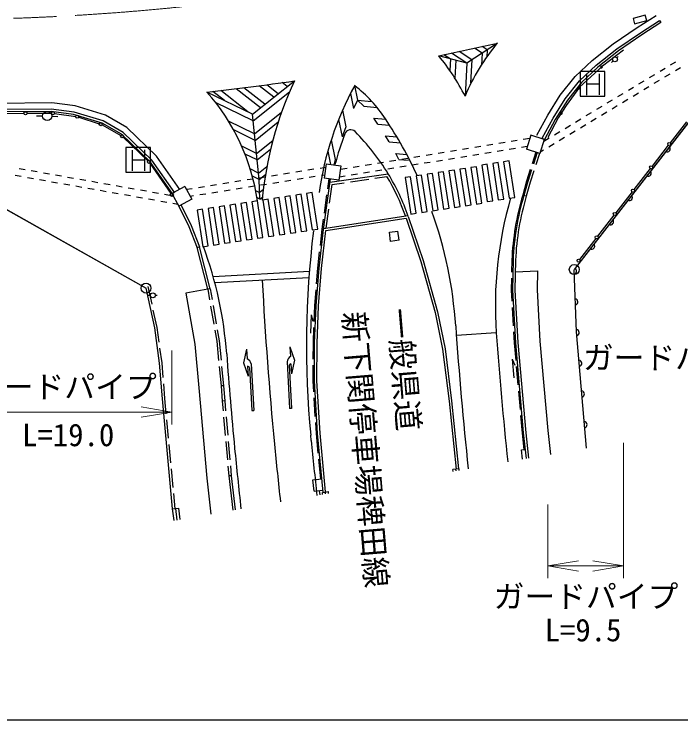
# Model space of a CAD drawing. Units: millimetres, scale not verified. Extents: x 40000 to 680000, y 20000 to 380000.
# Drawn here: x 382648 to 436792, y 205000 to 262314 of the extents above; entities that cross this region are included whole.
import ezdxf
from ezdxf.enums import TextEntityAlignment as Align

# ---------------------------------------------------------------- set-up
doc = ezdxf.new("R2010")
doc.units = ezdxf.units.MM
doc.header["$LTSCALE"] = 1000
doc.linetypes.add('CHAIN', pattern=[18.5, 12, -1.5, 3.5, -1.5])
for name, color, linetype, lineweight in [('M-BGD', 7, 'Continuous', 25), ('M-BMK', 2, 'CHAIN', 13), ('M-BMK-HTXT', 7, 'Continuous', 13), ('M-BMK-ROW', 30, 'Continuous', 25), ('M-STR-HTXT', 7, 'Continuous', 13), ('M-STR-STRC', 7, 'Continuous', 25), ('M-TTL-BAND', 7, 'Continuous', 25)]:
    doc.layers.add(name, color=color, linetype=linetype, lineweight=lineweight)
doc.styles.add('ＭＳ ゴシック', font='')
doc.styles.get('ＭＳ ゴシック').set_extended_font_data('MS Gothic')

# ---------------------------------------------------------------- blocks, each defined once
blk = doc.blocks.new('open_arrow')
at = {"color": 0, "linetype": 'Continuous', "lineweight": -2}
blk.add_lwpolyline([(7.5, 1.25), (0, 0), (7.5, -1.25)], dxfattribs=at)

msp = doc.modelspace()

# ---------------------------------------------------------------- linework, layer by layer
at = {"layer": 'M-BGD'}
for p, q in [((433895, 262236), (433895, 262236)), ((443716, 261649), (428129, 241573)), ((433507, 260807), (435058, 261790)), ((435165, 261621), (433617, 260640)), ((434017, 261803), (434017, 261804)), ((435058, 261790), (435165, 261621)), ((431602, 259492), (433507, 260807)), ((433617, 260640), (431721, 259330)), ((421646, 259902), (421889, 259958)), ((429906, 258163), (431602, 259492)), ((431721, 259330), (430036, 258012)), ((432136, 259387), (430423, 258082)), ((431287, 258507), (431146, 258394)), ((431586, 258774), (431696, 258874)), ((430423, 258082), (428558, 256377)), ((428563, 256902), (429906, 258163)), ((430036, 258012), (428711, 256766)), ((435099, 257678), (435527, 257936)), ((435955, 258193), (436384, 258451)), ((436342, 257726), (436771, 257984)), ((434242, 257162), (434670, 257420)), ((435486, 257210), (435914, 257468)), ((427408, 255446), (428563, 256902)), ((428711, 256766), (427572, 255331)), ((433385, 256646), (433814, 256904)), ((434629, 256694), (435057, 256952)), ((428558, 256377), (427475, 254901)), ((432529, 256130), (432957, 256388)), ((433772, 256179), (434200, 256437)), ((431672, 255615), (432100, 255873)), ((432915, 255663), (433344, 255921)), ((426410, 253855), (427408, 255446)), ((427572, 255331), (426583, 253754)), ((430815, 255099), (431243, 255357)), ((432059, 255147), (432487, 255405)), ((385669, 254598), (378926, 254547)), ((387512, 254362), (385669, 254598)), ((427475, 254901), (426839, 253880)), ((429958, 254583), (430387, 254841)), ((431202, 254631), (431630, 254889)), ((385657, 254398), (378928, 254347)), ((381458, 254247), (383448, 254258)), ((383698, 254260), (385687, 254272)), ((384962, 254033), (384462, 254027)), ((387469, 254166), (385657, 254398)), ((385712, 254019), (386211, 253995)), ((385936, 254254), (387649, 254000)), ((389787, 253453), (387469, 254166)), ((389867, 253638), (387512, 254362)), ((387891, 253944), (389567, 253413)), ((429102, 254067), (429530, 254325)), ((430345, 254116), (430773, 254374)), ((391378, 252551), (389787, 253453)), ((391498, 252712), (389867, 253638)), ((425528, 252232), (426410, 253855)), ((426583, 253754), (425704, 252137)), ((426839, 253880), (425982, 252306)), ((428245, 253552), (428673, 253810)), ((428632, 253084), (429060, 253342)), ((429488, 253600), (429917, 253858)), ((437241, 253566), (435922, 251869)), ((389796, 253314), (391307, 252463)), ((426531, 252520), (426960, 252778)), ((427388, 253036), (427816, 253294)), ((427775, 252568), (428203, 252826)), ((393683, 250329), (391378, 252551)), ((393836, 250460), (391498, 252712)), ((391506, 252315), (393500, 250400)), ((423994, 252150), (424530, 252238)), ((424609, 252481), (424242, 251352)), ((425703, 252125), (424609, 252481)), ((425528, 252232), (425704, 252137)), ((425661, 251996), (426103, 252262)), ((426918, 252053), (427347, 252311)), ((421034, 251665), (421527, 251746)), ((422021, 251826), (422514, 251907)), ((423008, 251988), (423501, 252069)), ((425703, 252125), (425336, 250997)), ((426061, 251537), (426490, 251795)), ((435768, 251671), (434449, 249974)), ((417086, 251018), (417580, 251099)), ((418073, 251180), (418567, 251260)), ((419060, 251341), (419554, 251422)), ((420047, 251503), (420540, 251584)), ((420884, 251032), (421377, 251113)), ((421871, 251194), (422364, 251275)), ((422858, 251356), (423351, 251436)), ((423844, 251517), (424321, 251595)), ((425336, 250997), (424242, 251352)), ((425021, 251099), (424718, 250165)), ((425116, 251068), (424813, 250135)), ((425378, 251125), (425633, 251279)), ((395689, 247795), (393836, 250460)), ((414126, 250533), (414619, 250613)), ((415113, 250694), (415606, 250775)), ((416100, 250856), (416593, 250937)), ((416937, 250385), (417430, 250466)), ((417923, 250547), (418417, 250628)), ((418910, 250709), (419404, 250790)), ((419897, 250870), (420391, 250951)), ((425306, 251006), (425004, 250075)), ((374971, 250415), (393365, 240068)), ((393662, 250211), (395385, 247738)), ((395525, 247681), (393683, 250329)), ((407487, 249814), (407962, 249890)), ((408000, 250153), (407833, 249004)), ((408000, 250153), (409188, 249980)), ((409188, 249980), (409020, 248831)), ((410179, 249886), (410672, 249967)), ((411165, 250047), (411659, 250128)), ((412152, 250209), (412646, 250290)), ((413139, 250371), (413633, 250452)), ((413976, 249900), (414470, 249981)), ((414963, 250062), (415456, 250143)), ((415950, 250224), (416443, 250304)), ((383052, 249784), (383544, 249697)), ((384036, 249610), (384529, 249523)), ((385021, 249435), (385513, 249348)), ((404525, 249343), (405018, 249422)), ((405512, 249500), (406006, 249579)), ((406500, 249657), (406994, 249736)), ((408296, 248654), (413025, 249348)), ((409149, 249717), (409685, 249805)), ((410029, 249253), (410522, 249334)), ((411016, 249415), (411509, 249496)), ((412002, 249577), (412496, 249657)), ((412989, 249738), (413483, 249819)), ((424564, 249689), (424260, 248755)), ((424659, 249659), (424356, 248726)), ((424850, 249600), (424548, 248669)), ((434296, 249776), (432977, 248079)), ((382736, 249231), (383229, 249144)), ((383721, 249056), (384213, 248969)), ((384706, 248882), (385198, 248795)), ((386006, 249261), (386498, 249174)), ((386990, 249086), (387483, 248999)), ((387975, 248912), (388467, 248825)), ((400574, 248715), (401068, 248793)), ((401562, 248872), (402056, 248950)), ((402549, 249029), (403043, 249107)), ((403537, 249186), (404031, 249265)), ((404634, 248753), (405127, 248831)), ((405621, 248910), (406115, 248988)), ((406609, 249067), (407102, 249146)), ((407596, 249224), (407871, 249268)), ((407763, 244834), (408335, 248931)), ((409020, 248831), (407833, 249004)), ((408123, 248134), (408236, 248946)), ((409058, 249094), (409535, 249172)), ((409956, 248695), (411440, 248913)), ((411935, 248986), (412923, 249130)), ((424260, 248755), (423947, 247608)), ((385690, 248707), (386183, 248620)), ((386675, 248533), (387167, 248446)), ((387660, 248358), (388152, 248271)), ((388644, 248184), (389137, 248097)), ((388960, 248737), (389452, 248650)), ((389944, 248563), (390437, 248476)), ((390929, 248389), (391421, 248301)), ((391914, 248214), (392406, 248127)), ((396512, 248327), (395442, 247735)), ((396512, 248327), (397083, 247294)), ((397611, 248244), (398105, 248322)), ((398599, 248401), (399093, 248479)), ((399587, 248558), (400080, 248636)), ((400683, 248125), (401177, 248203)), ((401671, 248282), (402165, 248360)), ((402658, 248439), (403152, 248517)), ((403646, 248596), (404140, 248674)), ((408262, 246957), (408474, 248478)), ((408474, 248478), (409462, 248623)), ((424356, 248726), (424043, 247581)), ((424548, 248669), (424236, 247528)), ((389629, 248009), (390121, 247922)), ((390614, 247835), (391106, 247748)), ((391598, 247661), (392091, 247573)), ((392898, 248040), (393391, 247952)), ((393883, 247865), (394375, 247778)), ((394867, 247691), (395561, 247568)), ((395462, 247746), (396032, 246714)), ((396643, 248090), (397118, 248165)), ((397720, 247653), (398214, 247732)), ((398708, 247810), (399202, 247889)), ((399696, 247968), (400189, 248046)), ((407847, 246153), (408054, 247639)), ((432823, 247882), (431504, 246184)), ((392583, 247486), (393075, 247399)), ((393568, 247312), (394060, 247224)), ((394552, 247137), (395045, 247050)), ((397083, 247294), (396032, 246714)), ((396952, 247531), (397227, 247575)), ((424236, 247528), (424043, 247581)), ((395537, 246963), (395934, 246892)), ((396031, 246713), (396844, 245066)), ((396206, 246810), (397027, 245147)), ((407980, 244941), (408192, 246462)), ((407774, 244909), (414653, 245964)), ((414642, 245888), (415873, 242294)), ((431350, 245987), (430031, 244289)), ((407664, 244846), (407777, 245658)), ((407956, 244735), (414483, 245736)), ((414483, 245736), (415682, 242234)), ((396844, 245066), (397512, 243339)), ((397027, 245147), (397698, 243411)), ((407409, 241683), (407763, 244834)), ((407515, 243518), (407664, 244846)), ((407608, 241664), (407954, 244734)), ((413122, 244602), (413815, 244696)), ((413223, 243858), (413122, 244602)), ((413916, 243952), (413815, 244696)), ((413916, 243952), (413223, 243858)), ((429878, 244092), (428558, 242394)), ((398384, 239966), (397500, 243369)), ((397698, 243411), (397512, 243339)), ((407310, 241692), (407459, 243021)), ((415682, 242234), (416826, 238090)), ((415873, 242294), (417021, 238137)), ((423067, 242340), (423046, 241362)), ((423167, 242337), (423115, 239885)), ((423367, 242331), (423315, 239888)), ((407172, 238635), (407409, 241683)), ((407210, 240416), (407310, 241692)), ((407372, 238623), (407608, 241664)), ((423356, 241385), (425149, 241472)), ((425149, 241472), (425116, 239919)), ((428326, 236508), (428114, 241552)), ((423036, 240862), (423015, 239883)), ((393845, 238769), (393536, 240191)), ((394063, 236824), (393360, 240061)), ((398372, 239989), (396602, 239657)), ((396602, 239657), (397312, 235518)), ((398373, 239978), (398524, 239100)), ((398570, 240012), (398375, 239967)), ((398570, 240012), (398721, 239130)), ((407073, 238641), (407172, 239917)), ((423015, 239883), (423064, 238996)), ((423115, 239885), (423351, 235619)), ((423315, 239888), (423550, 235633)), ((425116, 239919), (425346, 235762)), ((393717, 239470), (393536, 239473)), ((394117, 239485), (394266, 239492)), ((398608, 238607), (398862, 237129)), ((398806, 238638), (399060, 237159)), ((407020, 237362), (407073, 238641)), ((407047, 235582), (407172, 238635)), ((407247, 235577), (407372, 238623)), ((423092, 238496), (423174, 236999)), ((394260, 236859), (393951, 238281)), ((406780, 237897), (406718, 236398)), ((406780, 237897), (406909, 237391)), ((416826, 238090), (417440, 235094)), ((417021, 238137), (417637, 235127)), ((394458, 233972), (394063, 236824)), ((394424, 235674), (394260, 236859)), ((406947, 235584), (406999, 236863)), ((398946, 236636), (399097, 235758)), ((399144, 236666), (399295, 235785)), ((423202, 236499), (423251, 235612)), ((429133, 227078), (428326, 236508)), ((399097, 235758), (399251, 234185)), ((399295, 235785), (399450, 234208)), ((406939, 234306), (406947, 235584)), ((407029, 232531), (407047, 235582)), ((407229, 232537), (407247, 235577)), ((423251, 235612), (423376, 234192)), ((423351, 235619), (423996, 228300)), ((423550, 235633), (424195, 228320)), ((425346, 235762), (425986, 228497)), ((394657, 233993), (394493, 235178)), ((397312, 235518), (397660, 231960)), ((417440, 235094), (417976, 230874)), ((417637, 235127), (418175, 230896)), ((394691, 231075), (394458, 233972)), ((394754, 232792), (394657, 233993)), ((423102, 234282), (423234, 232788)), ((423102, 234282), (423296, 233797)), ((399300, 233687), (399454, 232114)), ((399498, 233710), (399653, 232133)), ((406929, 232528), (406937, 233806)), ((423420, 233694), (423552, 232200)), ((394890, 231092), (394794, 232293)), ((399653, 232133), (399454, 232114)), ((399653, 232133), (399746, 230907)), ((406984, 231639), (406929, 232528)), ((407291, 228262), (407029, 232531)), ((407490, 228278), (407229, 232537)), ((397660, 231960), (397752, 230745)), ((399454, 232118), (399546, 230892)), ((423596, 231702), (423728, 230208)), ((395521, 222128), (394691, 231075)), ((395005, 229858), (394890, 231092)), ((407106, 229643), (407014, 231140)), ((397752, 230745), (398286, 224624)), ((399746, 230907), (399546, 230892)), ((399546, 230890), (399616, 230092)), ((399746, 230907), (399815, 230110)), ((417976, 230874), (418538, 225363)), ((418175, 230896), (418737, 225386)), ((395189, 227867), (395051, 229360)), ((399659, 229594), (399790, 228100)), ((399859, 229612), (399989, 228117)), ((423771, 229710), (423897, 228290)), ((407191, 228255), (407137, 229144)), ((407343, 226657), (407191, 228255)), ((407746, 223483), (407291, 228262)), ((407944, 223507), (407490, 228278)), ((423897, 228290), (424044, 226950)), ((423996, 228300), (424226, 226215)), ((424195, 228320), (424424, 226250)), ((425986, 228497), (426200, 226562)), ((399833, 227602), (399963, 226108)), ((400032, 227619), (400162, 226125)), ((395374, 225875), (395236, 227369)), ((423841, 226924), (424144, 226962)), ((423936, 226164), (423841, 226924)), ((407543, 224561), (407391, 226159)), ((395559, 223884), (395420, 225377)), ((400007, 225609), (400076, 224812)), ((400206, 225627), (400275, 224830)), ((418776, 225390), (418279, 225333)), ((418298, 225172), (418279, 225333)), ((418544, 225216), (418528, 225361)), ((418791, 225259), (418776, 225390)), ((400275, 224830), (400076, 224812)), ((400077, 224806), (400411, 222027)), ((400275, 224830), (400608, 222061)), ((398286, 224624), (398635, 221714)), ((406908, 224485), (407642, 224573)), ((407005, 223576), (406908, 224485)), ((407005, 223576), (407728, 223663)), ((407427, 223627), (407469, 223268)), ((407676, 223475), (408172, 223535)), ((408189, 223395), (408172, 223535)), ((395720, 222152), (395605, 223386)), ((407696, 223308), (407676, 223475)), ((407943, 223351), (407924, 223505)), ((395521, 222128), (396017, 222188)), ((395636, 221187), (395521, 222128)), ((395882, 221230), (395769, 222158)), ((396129, 221274), (396017, 222188))]:
    msp.add_line(p, q, dxfattribs=at)
for centre, radius in [((431438, 258639), 200), ((383573, 254259), 125), ((385337, 254037), 375), ((385812, 254272), 125), ((387772, 253981), 125), ((389687, 253375), 125), ((391416, 252401), 125), ((435845, 251770), 125), ((393591, 250313), 125), ((434373, 249875), 125), ((395456, 247636), 125), ((432900, 247980), 125), ((431427, 246085), 125), ((429954, 244190), 125), ((428482, 242296), 125), ((393917, 239476), 200)]:
    msp.add_circle(centre, radius, dxfattribs=at)
for centre, radius, start, end in [((430349, 258015), 75, 138.89153, 318.89153), ((430349, 258015), 75, 318.89153, 138.89153), ((428515, 256318), 75, 138.89153, 318.89153), ((428515, 256318), 75, 318.89153, 138.89153), ((427082, 254271), 75, 138.89153, 318.89153), ((427082, 254271), 75, 318.89153, 138.89153), ((409975, 252421), 500, 44.70225, 159.17972), ((396648, 239232), 19250, 31.70203, 44.70228), ((432641, 243802), 24750, 159.17976, 165.28043), ((435668, 251378), 256, 244.85716, 39.49639), ((398236, 240328), 17323, 18.72189, 31.37695), ((434135, 249403), 256, 244.85716, 39.49639), ((398236, 240328), 17123, 19.08871, 30.93497), ((444223, 241514), 21172, 163.27129, 177.76363), ((444223, 241514), 21072, 163.26785, 177.76124), ((444223, 241514), 20872, 163.26785, 177.75641), ((432601, 247429), 256, 244.85716, 39.49639), ((431068, 245454), 256, 244.85716, 39.49639), ((429535, 243479), 256, 244.85716, 39.49639), ((428055, 241448), 263, 286.34658, 55.9414), ((428168, 238946), 256, 285.08887, 79.7281), ((428274, 236446), 258, 287.839, 80.02782), ((428488, 233955), 256, 287.56649, 82.20573), ((428701, 231464), 256, 287.56649, 82.20573), ((428914, 228973), 256, 287.56649, 82.20573)]:
    msp.add_arc(centre, radius, start, end, dxfattribs=at)
at = {"layer": 'M-BMK'}
msp.add_arc((375756, 461854), 200000, 268.09327, 282.65895, dxfattribs=at)
at = {"layer": 'M-BMK-ROW'}
for points in [[(496060, 279159), (443716, 261649), (428129, 241573)], [(330116, 257372), (344811, 255101), (356233, 253799), (357239, 251218), (363839, 250747), (374971, 250415), (393360, 240061)]]:
    msp.add_lwpolyline(points, dxfattribs=at)
for centre in [(428129, 241573), (393360, 240061)]:
    msp.add_circle(centre, 400, dxfattribs=at)
at = {"layer": 'M-STR-HTXT'}
for p, q in [((395456, 235000), (395456, 229000)), ((379093, 230000), (395456, 230000)), ((432136, 227500), (432136, 216500)), ((425982, 222500), (425982, 216500)), ((425982, 217500), (432136, 217500))]:
    msp.add_line(p, q, dxfattribs=at)
at = {"layer": 'M-STR-STRC'}
for p, q in [((433895, 262236), (432915, 261959)), ((432915, 261959), (433035, 261526)), ((433231, 261224), (434790, 262213)), ((434017, 261804), (433895, 262236)), ((433035, 261526), (434017, 261803)), ((431306, 259894), (433231, 261224)), ((421889, 259958), (419416, 258329)), ((421053, 259407), (420642, 259677)), ((421150, 259790), (421646, 259902)), ((429580, 258543), (431306, 259894)), ((419416, 258329), (418173, 259144)), ((419825, 258598), (418793, 259275)), ((420644, 259137), (420028, 259541)), ((420644, 259137), (420591, 258181)), ((421053, 259407), (421021, 258825)), ((419416, 258329), (417128, 258928)), ((418049, 258687), (417550, 259015)), ((418083, 258678), (418030, 257732)), ((418527, 258562), (418446, 257102)), ((419825, 258598), (419721, 256720)), ((428194, 257241), (429580, 258543)), ((419416, 258329), (419267, 255654)), ((430620, 257657), (428620, 257657)), ((428620, 257657), (428620, 255657)), ((429161, 255742), (429161, 257441)), ((430152, 257452), (430152, 255747)), ((430620, 255657), (430620, 257657)), ((401997, 254184), (405404, 256887)), ((426999, 255735), (428194, 257241)), ((402650, 254703), (400683, 256259)), ((403012, 254990), (401311, 256337)), ((403737, 255565), (402560, 256496)), ((404099, 255852), (403181, 256578)), ((404823, 256426), (404418, 256747)), ((410301, 256504), (410530, 255327)), ((429161, 256657), (430152, 256657)), ((401997, 254184), (398310, 255986)), ((399732, 255291), (398787, 256038)), ((401627, 254365), (399421, 256110)), ((402052, 253654), (405012, 256002)), ((409966, 255872), (410204, 254649)), ((425978, 254107), (426999, 255735)), ((428620, 255657), (430620, 255657)), ((385699, 255098), (378923, 255047)), ((387618, 254853), (385699, 255098)), ((402052, 253654), (399012, 255139)), ((410530, 255327), (410204, 254649)), ((410530, 255327), (411691, 255225)), ((411033, 254831), (410530, 255327)), ((390066, 254100), (387618, 254853)), ((409315, 254504), (409575, 253169)), ((411033, 254831), (412117, 254736)), ((391800, 253116), (390066, 254100)), ((402550, 248879), (401997, 254184)), ((402163, 252593), (404367, 254341)), ((425089, 252471), (425978, 254107)), ((402163, 252593), (400066, 253617)), ((402218, 252062), (404100, 253555)), ((409002, 253759), (409275, 252352)), ((411854, 253855), (412830, 253770)), ((412193, 253374), (411854, 253855)), ((412193, 253374), (413142, 253291)), ((394218, 250786), (391800, 253116)), ((402218, 252062), (400476, 252913)), ((409575, 253169), (409275, 252352)), ((412806, 252417), (413732, 252335)), ((413095, 251940), (412806, 252417)), ((402329, 251001), (403657, 252055)), ((408405, 252115), (408716, 250513)), ((413095, 251940), (414010, 251859)), ((393713, 251491), (391713, 251491)), ((391713, 251491), (391713, 249491)), ((392253, 249576), (392253, 251275)), ((393245, 251286), (393245, 249581)), ((393713, 249491), (393713, 251491)), ((402329, 251001), (401134, 251585)), ((402384, 250471), (403475, 251336)), ((408125, 251196), (408338, 250104)), ((392253, 250491), (393245, 250491)), ((396099, 248081), (394218, 250786)), ((402384, 250471), (401399, 250952)), ((408716, 250513), (408603, 250065)), ((413640, 250988), (414535, 250910)), ((413896, 250514), (413640, 250988)), ((413896, 250514), (414674, 250446)), ((402495, 249410), (403175, 249949)), ((420184, 249922), (419739, 249854)), ((420639, 246957), (420184, 249922)), ((421064, 250121), (420619, 250052)), ((420619, 250052), (421074, 247087)), ((421519, 247155), (421064, 250121)), ((421954, 250257), (421509, 250189)), ((421509, 250189), (421964, 247224)), ((422408, 247292), (421954, 250257)), ((422843, 250394), (422399, 250325)), ((422399, 250325), (422853, 247360)), ((423298, 247428), (422843, 250394)), ((391713, 249491), (393713, 249491)), ((402495, 249410), (401826, 249737)), ((416626, 249377), (416181, 249308)), ((417080, 246411), (416626, 249377)), ((417515, 249513), (417070, 249445)), ((417070, 249445), (417525, 246480)), ((417970, 246548), (417515, 249513)), ((418405, 249649), (417960, 249581)), ((417960, 249581), (418415, 246616)), ((418860, 246684), (418405, 249649)), ((419294, 249786), (418850, 249718)), ((418850, 249718), (419304, 246752)), ((419749, 246821), (419294, 249786)), ((419739, 249854), (420194, 246889)), ((402550, 248879), (401996, 249150)), ((402550, 248879), (403055, 249280)), ((402612, 247291), (402550, 248879)), ((414846, 249104), (414402, 249036)), ((414402, 249036), (414856, 246070)), ((415301, 246138), (414846, 249104)), ((415736, 249240), (415291, 249172)), ((415291, 249172), (415746, 246207)), ((416191, 246275), (415736, 249240)), ((416181, 249308), (416636, 246343)), ((402557, 247822), (402272, 247961)), ((402557, 247822), (402878, 248076)), ((405958, 247689), (405513, 247621)), ((405513, 247621), (405968, 244655)), ((406413, 244724), (405958, 247689)), ((406848, 247825), (406403, 247757)), ((406403, 247757), (406858, 244792)), ((407303, 244860), (406848, 247825)), ((402400, 247143), (401955, 247075)), ((401955, 247075), (402410, 244110)), ((402612, 247291), (402370, 247409)), ((402855, 244178), (402400, 247143)), ((402612, 247291), (402805, 247444)), ((403289, 247280), (402845, 247212)), ((402845, 247212), (403299, 244246)), ((403744, 244314), (403289, 247280)), ((404179, 247416), (403734, 247348)), ((403734, 247348), (404189, 244383)), ((404634, 244451), (404179, 247416)), ((405069, 247553), (404624, 247484)), ((404624, 247484), (405079, 244519)), ((405523, 244587), (405069, 247553)), ((421074, 247087), (421519, 247155)), ((421964, 247224), (422408, 247292)), ((422853, 247360), (423298, 247428)), ((397952, 246461), (397507, 246393)), ((398407, 243496), (397952, 246461)), ((398841, 246598), (398397, 246529)), ((398397, 246529), (398851, 243564)), ((399296, 243632), (398841, 246598)), ((399731, 246734), (399286, 246666)), ((399286, 246666), (399741, 243701)), ((400186, 243769), (399731, 246734)), ((400621, 246870), (400176, 246802)), ((400176, 246802), (400631, 243837)), ((401075, 243905), (400621, 246870)), ((401510, 247007), (401065, 246939)), ((401065, 246939), (401520, 243973)), ((401965, 244042), (401510, 247007)), ((417525, 246480), (417970, 246548)), ((418415, 246616), (418860, 246684)), ((419304, 246752), (419749, 246821)), ((420194, 246889), (420639, 246957)), ((397507, 246393), (397962, 243428)), ((414856, 246070), (415301, 246138)), ((415746, 246207), (416191, 246275)), ((416636, 246343), (417080, 246411)), ((406858, 244792), (407303, 244860)), ((402410, 244110), (402855, 244178)), ((403299, 244246), (403744, 244314)), ((404189, 244383), (404634, 244451)), ((405079, 244519), (405523, 244587)), ((405968, 244655), (406413, 244724)), ((398851, 243564), (399296, 243632)), ((399741, 243701), (400186, 243769)), ((400631, 243837), (401075, 243905)), ((401520, 243973), (401965, 244042)), ((398578, 240016), (397693, 243420)), ((397962, 243428), (398407, 243496)), ((406622, 241410), (398814, 240989)), ((406584, 240907), (398949, 240495)), ((421804, 236435), (418562, 236207)), ((401519, 235112), (401281, 233997)), ((401519, 235112), (401281, 233997)), ((401519, 235112), (401564, 234313)), ((401519, 235112), (401564, 234313)), ((405043, 235301), (405088, 234502)), ((405043, 235301), (405404, 234219)), ((405043, 235301), (405088, 234502)), ((405043, 235301), (405404, 234219)), ((401281, 233997), (401643, 232916)), ((401281, 233997), (401643, 232916)), ((401886, 233926), (402100, 230137)), ((401886, 233926), (402100, 230137)), ((404811, 234081), (405023, 230292)), ((404811, 234081), (405023, 230292)), ((405121, 233903), (405166, 233104)), ((405121, 233903), (405166, 233104)), ((405404, 234219), (405166, 233104)), ((405404, 234219), (405166, 233104)), ((401597, 233714), (401643, 232916)), ((401597, 233714), (401643, 232916)), ((401753, 233623), (401950, 230128)), ((401753, 233623), (401950, 230128)), ((404977, 233795), (405173, 230300)), ((404977, 233795), (405173, 230300)), ((401950, 230128), (402100, 230137)), ((401950, 230128), (402100, 230137)), ((405173, 230300), (405023, 230292)), ((405173, 230300), (405023, 230292)), ((406774, 227682), (406732, 228113))]:
    msp.add_line(p, q, dxfattribs=at)
for centre, radius, start, end in [((375756, 461854), 207100, 281.52352, 282.65896), ((434936, 249059), 17000, 140.12397, 157.17109), ((403217, 247506), 18000, 26.91614, 39.38964), ((375756, 461854), 207100, 276.25198, 278.23051), ((432641, 244311), 30000, 155.21628, 174.471), ((432658, 244239), 25500, 151.25003, 171.93996), ((403234, 247432), 11500, 33.63244, 52.08273), ((385585, 244712), 17000, 8.2283, 41.54106), ((384084, 234693), 34500, 24.84268, 33.63244), ((453226, 238639), 31500, 163.87611, 184.01308), ((384084, 234693), 34500, 3.85454, 19.64764), ((482885, 235393), 76500, 173.00517, 185.46112), ((368489, 232466), 31500, 4.09381, 20.38143), ((701762, 256319), 299375, 182.99003, 185.54475), ((709472, 256616), 291625, 183.85454, 186.14727), ((709472, 256616), 288375, 184.01308, 186.10408), ((701762, 256319), 302625, 184.09381, 185.54475), ((405312, 234053), 502, 116.55326, 176.85101), ((405312, 234053), 502, 116.55326, 176.85101), ((401391, 233842), 502, 9.58751, 69.88526), ((401391, 233842), 502, 9.58751, 69.88526), ((405192, 233659), 254, 106.12458, 147.66829), ((405192, 233659), 254, 106.12458, 147.66829), ((401555, 233464), 254, 38.77023, 80.31394), ((401555, 233464), 254, 38.77023, 80.31394), ((751005, 261099), 345850, 185.54475, 186.2868), ((751005, 261099), 352100, 185.54475, 186.35234), ((751005, 261099), 348850, 185.54475, 186.31856)]:
    msp.add_arc(centre, radius, start, end, dxfattribs=at)
at = {"layer": 'M-TTL-BAND'}
msp.add_line((40000, 205000), (579000, 205000), dxfattribs=at)

# ---------------------------------------------------------------- block references
at = {"layer": 'M-STR-HTXT', "xscale": 333, "yscale": 333, "rotation": 180}
for p in [(395456, 230000), (432136, 217500)]:
    msp.add_blockref('open_arrow', p, dxfattribs=at)
at = {"layer": 'M-STR-HTXT', "xscale": 333, "yscale": 333}
msp.add_blockref('open_arrow', (425982, 217500), dxfattribs=at)

# ---------------------------------------------------------------- texts
at = {"layer": 'M-BMK-HTXT', "style": 'ＭＳ ゴシック'}
for s, p in [('新下関停車場稗田線', (410251, 238166)), ('一般県道', (413898, 238445))]:
    msp.add_text(s, height=1833, rotation=274.764, dxfattribs=at).set_placement(p, align=Align.MIDDLE_LEFT)
at = {"layer": 'M-STR-HTXT', "style": 'ＭＳ ゴシック'}
for p in [(436334, 234409), (386725, 232046), (429085, 215024)]:
    msp.add_text('ガードパイプ', height=1833, dxfattribs=at).set_placement(p, align=Align.MIDDLE_CENTER)
for s, p in [('L=19.0', (387038, 226675)), ('L=9.5', (428846, 210830))]:
    msp.add_text(s, height=1833, dxfattribs=at).set_placement(p, align=Align.BOTTOM_CENTER)

doc.saveas('drawing.dxf')
